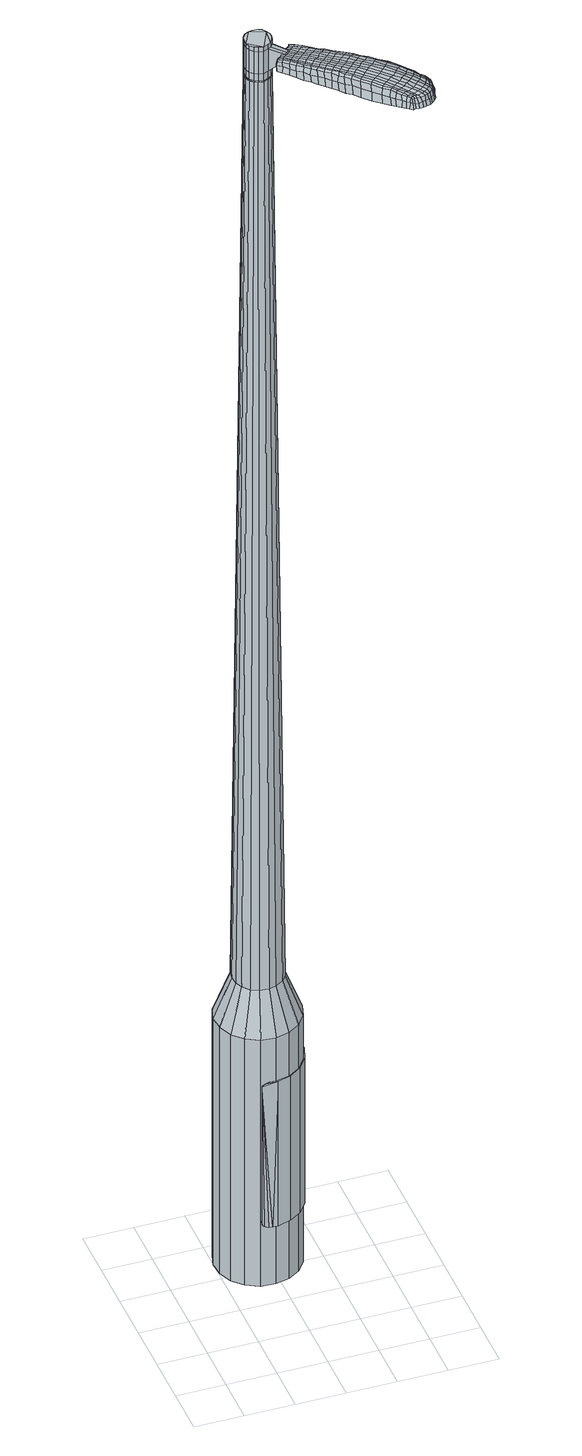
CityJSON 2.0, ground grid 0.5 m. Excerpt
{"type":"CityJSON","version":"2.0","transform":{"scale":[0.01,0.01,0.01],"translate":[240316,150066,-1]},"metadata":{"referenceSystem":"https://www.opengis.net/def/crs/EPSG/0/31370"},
"CityObjects":{
"object1":{"type":"GenericCityObject","attributes":{"cluster":932,"mean_distance_to_centroid":0.248,"new_centroid_x":240316.9,"new_centroid_y":150067.68,"mean_distance_to_camera":7.71,"H1":-1.88,"H2":2.52,"Z_final":116.33,"cluster2":-1,"proj_x":240311.65,"proj_y":150072.74,"id_line":44133,"bearing_l":43.96,"distance":7.29,"orientation":"right","G_obj":313.96},"geometry":[{"type":"MultiSurface","lod":"2","boundaries":[[[0,1,2,3]],[[1,4,5,2]],[[4,6,7,5]],[[6,8,9,7]],[[8,10,11,9]],[[10,12,13,11]],[[12,14,15,13]],[[14,16,17,15]],[[16,18,19,17]],[[18,20,21,19]],[[20,22,23,21]],[[22,24,25,23]],[[24,26,27,25]],[[26,28,29,27]],[[28,30,31,29]],[[30,32,33,31]],[[32,34,35,33]],[[34,0,3,35]],[[36,37,38,39]],[[38,40,41,42]],[[41,43,42]],[[42,44,45,46]],[[45,47,46]],[[46,48,49,50]],[[49,51,50]],[[42,46,50,38]],[[50,52,39,38]],[[53,36,39]],[[2,5,7,35]],[[7,9,11,15]],[[11,13,15]],[[15,17,19,23]],[[19,21,23]],[[23,25,27,31]],[[27,29,31]],[[15,23,31,7]],[[31,33,35,7]],[[3,2,35]],[[1,0,54,55]],[[0,34,56,54]],[[34,32,57,56]],[[32,30,58,57]],[[30,28,59,58]],[[28,26,60,59]],[[26,24,61,60]],[[24,22,62,61]],[[22,20,63,62]],[[20,18,64,63]],[[18,16,65,64]],[[16,14,66,65]],[[14,12,67,66]],[[12,10,68,67]],[[10,8,69,68]],[[8,6,70,69]],[[6,4,71,70]],[[4,1,55,71]],[[55,54,72,73]],[[54,56,74,72]],[[56,57,75,74]],[[57,58,76,75]],[[58,59,77,76]],[[59,60,78,77]],[[60,61,79,78]],[[61,62,80,79]],[[62,63,81,80]],[[63,64,82,81]],[[64,65,83,82]],[[65,66,84,83]],[[66,67,85,84]],[[67,68,86,85]],[[68,69,87,86]],[[69,70,88,87]],[[70,71,89,88]],[[71,55,73,89]],[[90,91,92,93]],[[74,94,91,90]],[[75,95,94,74]],[[76,96,95,75]],[[77,97,96,76]],[[98,99,97,77]],[[100,101,99,98]],[[80,102,101,100]],[[81,103,102,80]],[[104,105,103,81]],[[106,107,105,104]],[[84,108,107,106]],[[109,110,108,84]],[[111,112,110,109]],[[113,114,112,111]],[[115,116,114,113]],[[117,118,116,115]],[[93,92,118,117]],[[119,120,121,122]],[[123,119,122,124]],[[125,123,124,126]],[[127,125,126,128]],[[129,127,128,130]],[[131,129,130,132]],[[133,131,132,134]],[[135,133,134,136]],[[137,135,136,138]],[[139,137,138,140]],[[141,139,140,142]],[[143,141,142,144]],[[145,143,144,146]],[[147,145,146,148]],[[149,147,148,150]],[[151,149,150,152]],[[73,72,90,93]],[[72,74,90]],[[78,98,77]],[[78,79,100,98]],[[79,80,100]],[[82,104,81]],[[82,83,106,104]],[[83,84,106]],[[85,109,84]],[[85,86,111,109]],[[86,87,113,111]],[[87,88,115,113]],[[88,89,117,115]],[[89,73,93,117]],[[153,154,92,91]],[[154,155,118,92]],[[155,156,116,118]],[[156,157,114,116]],[[157,158,112,114]],[[158,159,110,112]],[[159,108,110]],[[160,107,108]],[[160,161,105,107]],[[161,103,105]],[[162,101,102]],[[162,163,99,101]],[[163,97,99]],[[153,91,94]],[[39,52,151,164]],[[154,153,165,152]],[[53,39,164,120]],[[153,94,121,165]],[[36,53,120,119]],[[94,95,122,121]],[[37,36,119,123]],[[95,96,124,122]],[[38,37,123,125]],[[96,97,126,124]],[[40,38,125,127]],[[97,163,128,126]],[[41,40,127,129]],[[163,162,130,128]],[[43,41,129,131]],[[162,102,132,130]],[[42,43,131,133]],[[102,103,134,132]],[[44,42,133,135]],[[103,161,136,134]],[[45,44,135,137]],[[161,160,138,136]],[[47,45,137,139]],[[160,108,140,138]],[[46,47,139,141]],[[108,159,142,140]],[[48,46,141,143]],[[159,158,144,142]],[[49,48,143,145]],[[158,157,146,144]],[[51,49,145,147]],[[157,156,148,146]],[[50,51,147,149]],[[156,155,150,148]],[[52,50,149,151]],[[155,154,152,150]],[[151,152,166,167]],[[152,165,168,166]],[[165,121,169,168]],[[121,120,170,169]],[[120,164,171,170]],[[164,151,167,171]],[[172,173,174,175]],[[176,172,175,177]],[[172,176,178,179]],[[173,172,179,180]],[[181,182,183,184]],[[185,181,184,186]],[[181,185,187,188]],[[182,181,188,189]],[[190,191,192,193]],[[194,190,193,195]],[[190,194,196,197]],[[191,190,197,198]],[[199,200,201,202]],[[203,199,202,204]],[[199,203,205,206]],[[200,199,206,207]],[[208,209,210,211]],[[212,208,211,213]],[[208,212,214,215]],[[209,208,215,216]],[[217,218,219,220]],[[221,217,220,222]],[[217,221,223,224]],[[218,217,224,225]],[[226,227,228,229]],[[218,226,229,219]],[[226,218,225,230]],[[227,226,230,231]],[[232,233,234,235]],[[227,232,235,228]],[[232,227,231,236]],[[233,232,236,237]],[[238,176,177,239]],[[233,238,239,234]],[[238,233,237,240]],[[176,238,240,178]],[[241,242,243,244]],[[245,241,244,246]],[[241,245,247,248]],[[242,241,248,249]],[[250,251,252,253]],[[242,250,253,243]],[[250,242,249,254]],[[251,250,254,255]],[[256,257,258,259]],[[251,256,259,252]],[[256,251,255,260]],[[257,256,260,261]],[[262,263,264,265]],[[257,262,265,258]],[[262,257,261,266]],[[263,262,266,267]],[[268,173,180,269]],[[263,268,269,264]],[[268,263,267,270]],[[173,268,270,174]],[[271,272,273,274]],[[275,271,274,276]],[[271,275,277,278]],[[272,271,278,279]],[[280,281,282,283]],[[272,280,283,273]],[[280,272,279,284]],[[281,280,284,285]],[[286,287,288,289]],[[281,286,289,282]],[[286,281,285,290]],[[287,286,290,291]],[[292,185,186,293]],[[287,292,293,288]],[[292,287,291,294]],[[185,292,294,187]],[[295,296,297,298]],[[299,295,298,300]],[[295,299,301,302]],[[296,295,302,303]],[[304,305,306,307]],[[296,304,307,297]],[[304,296,303,308]],[[305,304,308,309]],[[310,311,312,313]],[[305,310,313,306]],[[310,305,309,314]],[[311,310,314,315]],[[316,317,318,319]],[[311,316,319,312]],[[316,311,315,320]],[[317,316,320,321]],[[322,182,189,323]],[[317,322,323,318]],[[322,317,321,324]],[[182,322,324,183]],[[325,211,210,326]],[[327,325,326,328]],[[325,327,329,330]],[[211,325,330,213]],[[331,327,328,332]],[[333,331,332,334]],[[331,333,335,336]],[[327,331,336,329]],[[337,333,334,338]],[[339,337,338,340]],[[337,339,341,342]],[[333,337,342,335]],[[343,339,340,344]],[[345,343,344,346]],[[343,345,347,348]],[[339,343,348,341]],[[349,345,346,350]],[[200,349,350,201]],[[349,200,207,351]],[[345,349,351,347]],[[352,353,198,197]],[[354,352,197,196]],[[352,354,355,356]],[[353,352,356,357]],[[358,359,357,356]],[[360,358,356,355]],[[358,360,361,362]],[[359,358,362,363]],[[364,365,363,362]],[[366,364,362,361]],[[364,366,367,368]],[[365,364,368,369]],[[370,371,369,368]],[[372,370,368,367]],[[370,372,205,203]],[[371,370,203,204]],[[373,374,375,376]],[[275,373,376,277]],[[373,275,276,377]],[[374,373,377,378]],[[379,194,195,380]],[[374,379,380,375]],[[379,374,378,381]],[[194,379,381,196]],[[382,383,384,385]],[[221,382,385,223]],[[382,221,222,386]],[[383,382,386,387]],[[388,389,390,391]],[[383,388,391,384]],[[388,383,387,392]],[[389,388,392,393]],[[394,191,198,395]],[[389,394,395,390]],[[394,389,393,396]],[[191,394,396,192]],[[397,398,399,400]],[[179,397,400,180]],[[397,179,178,401]],[[398,397,401,402]],[[403,404,405,406]],[[398,403,406,399]],[[403,398,402,407]],[[404,403,407,408]],[[409,202,201,410]],[[404,409,410,405]],[[409,404,408,411]],[[202,409,411,204]],[[412,413,414,415]],[[184,412,415,186]],[[412,184,183,416]],[[413,412,416,417]],[[418,206,205,419]],[[413,418,419,414]],[[418,413,417,420]],[[206,418,420,207]],[[421,422,423,424]],[[299,421,424,301]],[[421,299,300,425]],[[422,421,425,426]],[[427,212,213,428]],[[422,427,428,423]],[[427,422,426,429]],[[212,427,429,214]],[[430,431,432,433]],[[245,430,433,247]],[[430,245,246,434]],[[431,430,434,435]],[[436,437,438,439]],[[431,436,439,432]],[[436,431,435,440]],[[437,436,440,441]],[[442,209,216,443]],[[437,442,443,438]],[[442,437,441,444]],[[209,442,444,210]],[[445,446,435,434]],[[244,445,434,246]],[[445,244,243,447]],[[446,445,447,448]],[[449,450,441,440]],[[446,449,440,435]],[[449,446,448,451]],[[450,449,451,452]],[[453,326,210,444]],[[450,453,444,441]],[[453,450,452,454]],[[326,453,454,328]],[[455,456,457,458]],[[302,455,458,303]],[[455,302,301,424]],[[456,455,424,423]],[[459,330,329,460]],[[456,459,460,457]],[[459,456,423,428]],[[330,459,428,213]],[[461,462,448,447]],[[253,461,447,243]],[[461,253,252,463]],[[462,461,463,464]],[[465,466,452,451]],[[462,465,451,448]],[[465,462,464,467]],[[466,465,467,468]],[[469,332,328,454]],[[466,469,454,452]],[[469,466,468,470]],[[332,469,470,334]],[[471,472,473,474]],[[308,471,474,309]],[[471,308,303,458]],[[472,471,458,457]],[[475,336,335,476]],[[472,475,476,473]],[[475,472,457,460]],[[336,475,460,329]],[[477,478,464,463]],[[259,477,463,252]],[[477,259,258,479]],[[478,477,479,480]],[[481,482,468,467]],[[478,481,467,464]],[[481,478,480,483]],[[482,481,483,484]],[[485,338,334,470]],[[482,485,470,468]],[[485,482,484,486]],[[338,485,486,340]],[[487,488,489,490]],[[314,487,490,315]],[[487,314,309,474]],[[488,487,474,473]],[[491,342,341,492]],[[488,491,492,489]],[[491,488,473,476]],[[342,491,476,335]],[[493,494,480,479]],[[265,493,479,258]],[[493,265,264,495]],[[494,493,495,496]],[[497,498,484,483]],[[494,497,483,480]],[[497,494,496,499]],[[498,497,499,500]],[[501,344,340,486]],[[498,501,486,484]],[[501,498,500,502]],[[344,501,502,346]],[[503,504,505,506]],[[320,503,506,321]],[[503,320,315,490]],[[504,503,490,489]],[[507,348,347,508]],[[504,507,508,505]],[[507,504,489,492]],[[348,507,492,341]],[[509,510,496,495]],[[269,509,495,264]],[[509,269,180,400]],[[510,509,400,399]],[[511,512,500,499]],[[510,511,499,496]],[[511,510,399,406]],[[512,511,406,405]],[[513,350,346,502]],[[512,513,502,500]],[[513,512,405,410]],[[350,513,410,201]],[[514,515,417,416]],[[324,514,416,183]],[[514,324,321,506]],[[515,514,506,505]],[[516,351,207,420]],[[515,516,420,417]],[[516,515,505,508]],[[351,516,508,347]],[[517,518,378,377]],[[274,517,377,276]],[[517,274,273,519]],[[518,517,519,520]],[[521,354,196,381]],[[518,521,381,378]],[[521,518,520,522]],[[354,521,522,355]],[[523,524,525,526]],[[224,523,526,225]],[[523,224,223,385]],[[524,523,385,384]],[[527,528,529,530]],[[524,527,530,525]],[[527,524,384,391]],[[528,527,391,390]],[[531,353,357,532]],[[528,531,532,529]],[[531,528,390,395]],[[353,531,395,198]],[[533,534,520,519]],[[283,533,519,273]],[[533,283,282,535]],[[534,533,535,536]],[[537,360,355,522]],[[534,537,522,520]],[[537,534,536,538]],[[360,537,538,361]],[[539,540,541,542]],[[230,539,542,231]],[[539,230,225,526]],[[540,539,526,525]],[[543,544,545,546]],[[540,543,546,541]],[[543,540,525,530]],[[544,543,530,529]],[[547,359,363,548]],[[544,547,548,545]],[[547,544,529,532]],[[359,547,532,357]],[[549,550,536,535]],[[289,549,535,282]],[[549,289,288,551]],[[550,549,551,552]],[[553,366,361,538]],[[550,553,538,536]],[[553,550,552,554]],[[366,553,554,367]],[[555,556,557,558]],[[236,555,558,237]],[[555,236,231,542]],[[556,555,542,541]],[[559,560,561,562]],[[556,559,562,557]],[[559,556,541,546]],[[560,559,546,545]],[[563,365,369,564]],[[560,563,564,561]],[[563,560,545,548]],[[365,563,548,363]],[[565,566,552,551]],[[293,565,551,288]],[[565,293,186,415]],[[566,565,415,414]],[[567,372,367,554]],[[566,567,554,552]],[[567,566,414,419]],[[372,567,419,205]],[[568,569,402,401]],[[240,568,401,178]],[[568,240,237,558]],[[569,568,558,557]],[[570,571,408,407]],[[569,570,407,402]],[[570,569,557,562]],[[571,570,562,561]],[[572,371,204,411]],[[571,572,411,408]],[[572,571,561,564]],[[371,572,564,369]],[[573,574,575,576]],[[576,575,577,578]],[[579,577,575,580]],[[580,575,574,581]],[[582,583,584,585]],[[585,584,586,587]],[[588,586,584,589]],[[589,584,583,590]],[[591,592,593,594]],[[594,593,595,596]],[[597,595,593,598]],[[598,593,592,599]],[[600,601,602,603]],[[603,602,604,605]],[[606,604,602,607]],[[607,602,601,608]],[[609,610,611,612]],[[612,611,613,614]],[[615,613,611,616]],[[616,611,610,617]],[[618,619,620,621]],[[621,620,622,623]],[[624,622,620,625]],[[625,620,619,626]],[[627,628,629,630]],[[630,629,619,618]],[[626,619,629,631]],[[631,629,628,632]],[[633,634,635,636]],[[636,635,628,627]],[[632,628,635,637]],[[637,635,634,638]],[[578,577,639,640]],[[640,639,634,633]],[[638,634,639,641]],[[641,639,577,579]],[[642,643,644,645]],[[645,644,646,647]],[[648,646,644,649]],[[649,644,643,650]],[[651,652,653,654]],[[654,653,643,642]],[[650,643,653,655]],[[655,653,652,656]],[[657,658,659,660]],[[660,659,652,651]],[[656,652,659,661]],[[661,659,658,662]],[[663,664,665,666]],[[666,665,658,657]],[[662,658,665,667]],[[667,665,664,668]],[[581,574,669,670]],[[670,669,664,663]],[[668,664,669,671]],[[671,669,574,573]],[[672,673,674,675]],[[675,674,676,677]],[[678,676,674,679]],[[679,674,673,680]],[[681,682,683,684]],[[684,683,673,672]],[[680,673,683,685]],[[685,683,682,686]],[[687,688,689,690]],[[690,689,682,681]],[[686,682,689,691]],[[691,689,688,692]],[[587,586,693,694]],[[694,693,688,687]],[[692,688,693,695]],[[695,693,586,588]],[[696,697,698,699]],[[699,698,700,701]],[[702,700,698,703]],[[703,698,697,704]],[[705,706,707,708]],[[708,707,697,696]],[[704,697,707,709]],[[709,707,706,710]],[[711,712,713,714]],[[714,713,706,705]],[[710,706,713,715]],[[715,713,712,716]],[[717,718,719,720]],[[720,719,712,711]],[[716,712,719,721]],[[721,719,718,722]],[[590,583,723,724]],[[724,723,718,717]],[[722,718,723,725]],[[725,723,583,582]],[[609,612,726,727]],[[727,726,728,729]],[[730,728,726,731]],[[731,726,612,614]],[[729,728,732,733]],[[733,732,734,735]],[[736,734,732,737]],[[737,732,728,730]],[[735,734,738,739]],[[739,738,740,741]],[[742,740,738,743]],[[743,738,734,736]],[[741,740,744,745]],[[745,744,746,747]],[[748,746,744,749]],[[749,744,740,742]],[[747,746,750,751]],[[751,750,601,600]],[[608,601,750,752]],[[752,750,746,748]],[[599,753,754,598]],[[598,754,755,597]],[[756,755,754,757]],[[757,754,753,758]],[[758,759,760,757]],[[757,760,761,756]],[[762,761,760,763]],[[763,760,759,764]],[[764,765,766,763]],[[763,766,767,762]],[[768,767,766,769]],[[769,766,765,770]],[[770,771,772,769]],[[769,772,773,768]],[[606,773,772,604]],[[604,772,771,605]],[[774,775,776,777]],[[777,776,676,678]],[[677,676,776,778]],[[778,776,775,779]],[[596,595,780,781]],[[781,780,775,774]],[[779,775,780,782]],[[782,780,595,597]],[[783,784,785,786]],[[786,785,622,624]],[[623,622,785,787]],[[787,785,784,788]],[[789,790,791,792]],[[792,791,784,783]],[[788,784,791,793]],[[793,791,790,794]],[[599,592,795,796]],[[796,795,790,789]],[[794,790,795,797]],[[797,795,592,591]],[[798,799,800,801]],[[801,800,580,581]],[[579,580,800,802]],[[802,800,799,803]],[[804,805,806,807]],[[807,806,799,798]],[[803,799,806,808]],[[808,806,805,809]],[[600,603,810,811]],[[811,810,805,804]],[[809,805,810,812]],[[812,810,603,605]],[[813,814,815,816]],[[816,815,585,587]],[[582,585,815,817]],[[817,815,814,818]],[[606,607,819,820]],[[820,819,814,813]],[[818,814,819,821]],[[821,819,607,608]],[[822,823,824,825]],[[825,824,700,702]],[[701,700,824,826]],[[826,824,823,827]],[[614,613,828,829]],[[829,828,823,822]],[[827,823,828,830]],[[830,828,613,615]],[[831,832,648]],[[832,646,648]],[[647,646,832,833]],[[833,832,834]],[[835,836,837,838]],[[838,837,832,831]],[[834,832,837,839]],[[839,837,836,840]],[[617,610,841,842]],[[842,841,836,835]],[[840,836,841,843]],[[843,841,610,609]],[[834,844,845,833]],[[833,845,645,647]],[[642,645,845,846]],[[845,844,846]],[[840,847,848,839]],[[839,848,844,834]],[[846,844,848,849]],[[849,848,847,850]],[[609,727,167,843]],[[843,167,847,840]],[[850,847,167,851]],[[851,167,727,729]],[[852,853,854,855]],[[855,854,703,704]],[[702,703,854,825]],[[825,854,853,822]],[[730,731,856,857]],[[857,856,853,852]],[[822,853,856,829]],[[829,856,731,614]],[[858,859,846]],[[846,859,654,642]],[[651,654,859,860]],[[859,858,860]],[[850,861,862,849]],[[849,862,858,846]],[[860,858,862,863]],[[863,862,861,864]],[[729,733,865,851]],[[851,865,861,850]],[[864,861,865,866]],[[866,865,733,735]],[[867,868,869,870]],[[870,869,709,710]],[[704,709,869,855]],[[855,869,868,852]],[[736,737,871,872]],[[872,871,868,867]],[[852,868,871,857]],[[857,871,737,730]],[[873,874,860]],[[860,874,660,651]],[[657,660,874,875]],[[875,874,873,876]],[[864,877,878,863]],[[863,878,873,860]],[[876,873,878,879]],[[879,878,877,880]],[[735,739,881,866]],[[866,881,877,864]],[[880,877,881,882]],[[882,881,739,741]],[[883,884,885,886]],[[886,885,715,716]],[[710,715,885,870]],[[870,885,884,867]],[[742,743,887,888]],[[888,887,884,883]],[[867,884,887,872]],[[872,887,743,736]],[[876,889,890,875]],[[875,890,666,657]],[[663,666,890,891]],[[891,890,889,892]],[[880,893,894,879]],[[879,894,889,876]],[[892,889,894,895]],[[895,894,893,896]],[[741,745,897,882]],[[882,897,893,880]],[[896,893,897,898]],[[898,897,745,747]],[[899,900,901,902]],[[902,901,721,722]],[[716,721,901,886]],[[886,901,900,883]],[[748,749,903,904]],[[904,903,900,899]],[[883,900,903,888]],[[888,903,749,742]],[[892,905,906,891]],[[891,906,670,663]],[[581,670,906,801]],[[801,906,905,798]],[[896,907,908,895]],[[895,908,905,892]],[[798,905,908,807]],[[807,908,907,804]],[[747,751,909,898]],[[898,909,907,896]],[[804,907,909,811]],[[811,909,751,600]],[[818,910,911,817]],[[817,911,725,582]],[[722,725,911,902]],[[902,911,910,899]],[[608,752,912,821]],[[821,912,910,818]],[[899,910,912,904]],[[904,912,752,748]],[[779,913,914,778]],[[778,914,675,677]],[[672,675,914,915]],[[915,914,913,916]],[[597,755,917,782]],[[782,917,913,779]],[[916,913,917,918]],[[918,917,755,756]],[[919,920,921,922]],[[922,921,625,626]],[[624,625,921,786]],[[786,921,920,783]],[[923,924,925,926]],[[926,925,920,919]],[[783,920,925,792]],[[792,925,924,789]],[[758,753,927,928]],[[928,927,924,923]],[[789,924,927,796]],[[796,927,753,599]],[[916,929,930,915]],[[915,930,684,672]],[[681,684,930,931]],[[931,930,929,932]],[[756,761,933,918]],[[918,933,929,916]],[[932,929,933,934]],[[934,933,761,762]],[[935,936,937,938]],[[938,937,631,632]],[[626,631,937,922]],[[922,937,936,919]],[[939,940,941,942]],[[942,941,936,935]],[[919,936,941,926]],[[926,941,940,923]],[[764,759,943,944]],[[944,943,940,939]],[[923,940,943,928]],[[928,943,759,758]],[[932,945,946,931]],[[931,946,690,681]],[[687,690,946,947]],[[947,946,945,948]],[[762,767,949,934]],[[934,949,945,932]],[[948,945,949,950]],[[950,949,767,768]],[[951,952,953,954]],[[954,953,637,638]],[[632,637,953,938]],[[938,953,952,935]],[[955,956,957,958]],[[958,957,952,951]],[[935,952,957,942]],[[942,957,956,939]],[[770,765,959,960]],[[960,959,956,955]],[[939,956,959,944]],[[944,959,765,764]],[[948,961,962,947]],[[947,962,694,687]],[[587,694,962,816]],[[816,962,961,813]],[[768,773,963,950]],[[950,963,961,948]],[[813,961,963,820]],[[820,963,773,606]],[[803,964,965,802]],[[802,965,641,579]],[[638,641,965,954]],[[954,965,964,951]],[[809,966,967,808]],[[808,967,964,803]],[[951,964,967,958]],[[958,967,966,955]],[[605,771,968,812]],[[812,968,966,809]],[[955,966,968,960]],[[960,968,771,770]],[[573,576,175,174]],[[576,578,177,175]],[[588,589,188,187]],[[589,590,189,188]],[[591,594,193,192]],[[594,596,195,193]],[[615,616,215,214]],[[616,617,216,215]],[[618,621,220,219]],[[621,623,222,220]],[[627,630,229,228]],[[630,618,219,229]],[[633,636,235,234]],[[636,627,228,235]],[[578,640,239,177]],[[640,633,234,239]],[[648,649,248,247]],[[649,650,249,248]],[[650,655,254,249]],[[655,656,255,254]],[[656,661,260,255]],[[661,662,261,260]],[[662,667,266,261]],[[667,668,267,266]],[[668,671,270,267]],[[671,573,174,270]],[[678,679,278,277]],[[679,680,279,278]],[[680,685,284,279]],[[685,686,285,284]],[[686,691,290,285]],[[691,692,291,290]],[[692,695,294,291]],[[695,588,187,294]],[[696,699,298,297]],[[699,701,300,298]],[[705,708,307,306]],[[708,696,297,307]],[[711,714,313,312]],[[714,705,306,313]],[[717,720,319,318]],[[720,711,312,319]],[[590,724,323,189]],[[724,717,318,323]],[[774,777,376,375]],[[777,678,277,376]],[[596,781,380,195]],[[781,774,375,380]],[[623,787,386,222]],[[787,788,387,386]],[[788,793,392,387]],[[793,794,393,392]],[[794,797,396,393]],[[797,591,192,396]],[[701,826,425,300]],[[826,827,426,425]],[[827,830,429,426]],[[830,615,214,429]],[[831,648,433,432]],[[648,247,433]],[[835,838,439,438]],[[838,831,432,439]],[[617,842,443,216]],[[842,835,438,443]],[[969,970,971,972]],[[973,974,972,971]],[[975,976,977,978]],[[979,980,981,982]],[[970,983,984,971]],[[985,973,971,984]],[[986,975,978,987]],[[988,989,980,979]],[[983,990,991,984]],[[991,992,985,984]],[[993,986,987,994]],[[995,989,988,996]],[[990,997,998,991]],[[998,999,992,991]],[[1000,993,994,1001]],[[1002,995,996,1003]],[[1004,1005,1006,1007]],[[1008,1009,1005,1004]],[[1008,1010,1011,1009]],[[1010,1012,1013,1011]],[[1014,1015,1016,1017]],[[1018,1019,1015,1014]],[[1020,1021,1019,1018]],[[1022,1023,1021,1020]],[[1017,1006,1005,1014]],[[1014,1005,1009,1018]],[[1009,1011,1020,1018]],[[1011,1013,1022,1020]],[[978,977,974,973]],[[987,978,973,985]],[[992,994,987,985]],[[999,1001,994,992]],[[979,982,976,975]],[[988,979,975,986]],[[996,988,986,993]],[[1003,996,993,1000]],[[980,1004,1007,981]],[[989,1008,1004,980]],[[1010,1008,989,995]],[[1012,1010,995,1002]],[[1024,1025,1026,1027]],[[1026,1028,1029,1030]],[[1026,1030,1031,1032]],[[1026,1032,1027]],[[1033,1024,1027,1034]],[[1035,1034,1027,1036]],[[1037,1036,1027]],[[1038,1026,1025,1039]],[[1040,1038,1039,1041]],[[1042,1040,1041,1043]],[[1044,1042,1043,1045]],[[1046,1044,1045,1047]],[[1047,1048,1049,1050]],[[1047,1050,1051,1052]],[[1047,1052,1053,1054]],[[1053,1055,1056,1057]],[[1053,1057,1058,1059]],[[1053,1059,1054]],[[1047,1054,1046]],[[1060,1061,1025,1024]],[[1062,1063,1028,1026]],[[1064,1065,1037,1027]],[[1061,1066,1039,1025]],[[1067,1062,1026,1038]],[[1066,1068,1041,1039]],[[1069,1067,1038,1040]],[[1068,1070,1043,1041]],[[1071,1069,1040,1042]],[[1070,1072,1045,1043]],[[1073,1071,1042,1044]],[[1072,1074,1047,1045]],[[1075,1073,1044,1046]],[[1074,1076,1048,1047]],[[1077,1078,1055,1053]],[[1079,1075,1046,1054]],[[1049,1048,1076,1080]],[[1050,1049,1080,1081]],[[1051,1050,1081,1082]],[[1052,1051,1082,1083]],[[1053,1052,1083,1077]],[[1084,1060,1024,1033]],[[1085,1084,1033,1034]],[[1086,1085,1034,1035]],[[1087,1086,1035,1036]],[[1065,1087,1036,1037]],[[1029,1028,1063,1088]],[[1056,1055,1078,1089]],[[1030,1029,1088,1090]],[[1031,1030,1090,1091]],[[1032,1031,1091,1092]],[[1027,1032,1092,1064]],[[1057,1056,1089,1093]],[[1058,1057,1093,1094]],[[1059,1058,1094,1095]],[[1054,1059,1095,1079]]]}]}
},
"vertices":[
[121,137,384],[109,129,384],[109,129,96],[121,137,96],[95,126,384],[95,126,96],[80,127,384],[80,127,96],[67,134,384],[67,134,96],[57,144,384],[57,144,96],[51,158,384],[51,158,96],[50,172,384],[50,172,96],[54,186,384],[54,186,96],[63,198,384],[63,198,96],[75,207,384],[75,207,96],[89,210,384],[89,210,96],[104,208,384],[104,208,96],[117,202,384],[117,202,96],[127,191,384],[127,191,96],[133,178,384],[133,178,96],[134,163,384],[134,163,96],[130,149,384],[130,149,96],[105,166,1524],[105,171,1524],[103,175,1524],[101,158,1524],[100,179,1524],[96,181,1524],[87,180,1524],[91,181,1524],[83,178,1524],[80,174,1524],[79,165,1524],[79,169,1524],[81,160,1524],[84,157,1524],[93,154,1524],[88,155,1524],[98,156,1524],[104,162,1524],[110,150,429],[102,145,429],[115,157,429],[117,165,429],[117,174,429],[113,182,429],[107,188,429],[99,192,429],[90,193,429],[82,191,429],[75,186,429],[69,179,429],[67,170,429],[68,162,429],[71,154,429],[77,147,429],[85,144,429],[94,143,429],[101,158,1483],[98,156,1483],[104,162,1483],[105,166,1483],[105,171,1483],[103,175,1483],[100,179,1483],[96,181,1483],[91,181,1483],[87,180,1483],[83,178,1483],[80,174,1483],[79,169,1483],[79,165,1483],[81,160,1483],[84,157,1483],[88,155,1483],[93,154,1483],[101,159,1483],[101,159,1485],[97,156,1485],[97,156,1483],[104,162,1485],[105,166,1485],[105,171,1485],[103,175,1485],[100,178,1483],[100,178,1485],[96,180,1483],[96,180,1485],[91,181,1485],[87,180,1485],[83,177,1483],[83,177,1485],[81,173,1483],[81,173,1485],[79,169,1485],[80,165,1483],[80,165,1485],[81,161,1483],[81,161,1485],[85,157,1483],[85,157,1485],[89,155,1483],[89,155,1485],[93,155,1483],[93,155,1485],[105,166,1519],[104,162,1519],[104,162,1493],[105,166,1493],[105,171,1519],[105,171,1493],[103,175,1519],[103,175,1493],[100,179,1519],[100,179,1493],[96,181,1519],[96,181,1493],[91,181,1519],[91,181,1493],[87,180,1519],[87,180,1493],[83,178,1519],[83,178,1493],[80,174,1519],[80,174,1493],[79,169,1519],[79,169,1493],[79,165,1519],[79,165,1493],[81,160,1519],[81,160,1493],[84,157,1519],[84,157,1493],[88,155,1519],[88,155,1493],[93,154,1519],[93,154,1493],[98,156,1519],[98,156,1493],[101,158,1485],[98,156,1485],[93,154,1485],[88,155,1485],[84,157,1485],[81,160,1485],[79,165,1485],[80,174,1485],[83,178,1485],[96,181,1485],[100,179,1485],[101,158,1519],[101,158,1493],[112,142,1513],[112,142,1518],[114,145,1513],[117,147,1513],[117,147,1518],[114,145,1518],[152,78,1519],[147,83,1518],[147,81,1509],[152,76,1510],[158,71,1519],[157,69,1510],[158,73,1526],[152,80,1525],[147,85,1525],[180,104,1519],[175,109,1518],[173,109,1525],[178,104,1525],[186,98,1519],[184,98,1526],[188,98,1510],[182,104,1510],[177,109,1509],[218,39,1519],[215,37,1519],[216,36,1513],[219,39,1513],[220,43,1519],[221,42,1513],[219,44,1524],[217,41,1524],[214,38,1524],[166,93,1530],[161,98,1529],[159,96,1529],[164,90,1530],[173,86,1531],[170,84,1531],[176,89,1530],[169,95,1530],[164,100,1529],[110,151,1512],[108,149,1512],[109,148,1517],[111,150,1517],[112,153,1512],[113,152,1517],[113,152,1506],[111,150,1506],[109,148,1506],[194,36,1519],[191,38,1519],[191,37,1512],[193,35,1512],[196,35,1518],[196,33,1512],[196,36,1522],[195,37,1523],[192,39,1524],[188,41,1519],[183,45,1519],[183,43,1512],[187,40,1512],[188,43,1524],[184,46,1525],[179,49,1519],[173,55,1519],[173,53,1511],[179,47,1511],[180,51,1526],[174,56,1526],[166,63,1519],[165,61,1510],[166,65,1526],[104,134,1513],[109,128,1513],[109,129,1518],[104,135,1517],[100,138,1512],[101,138,1516],[100,137,1506],[103,132,1507],[108,127,1507],[113,122,1514],[118,117,1515],[119,118,1520],[114,124,1519],[113,121,1507],[118,115,1507],[123,111,1515],[128,105,1516],[128,107,1522],[124,112,1521],[123,109,1508],[128,103,1508],[133,100,1517],[138,94,1517],[138,96,1524],[133,101,1523],[133,98,1508],[137,92,1509],[142,89,1518],[143,90,1524],[142,87,1509],[220,60,1519],[218,63,1519],[217,62,1524],[219,60,1523],[221,58,1518],[220,58,1522],[223,58,1512],[222,61,1512],[220,63,1512],[215,67,1519],[211,71,1519],[210,71,1525],[214,66,1524],[217,67,1512],[213,71,1512],[208,76,1519],[202,82,1519],[201,81,1526],[206,75,1526],[209,76,1511],[204,82,1511],[194,90,1519],[192,90,1526],[196,90,1510],[126,155,1513],[131,150,1513],[133,150,1507],[127,155,1507],[121,158,1512],[122,158,1506],[121,157,1516],[124,154,1517],[130,149,1518],[137,144,1514],[142,139,1515],[144,140,1507],[138,145,1507],[135,144,1519],[141,139,1520],[148,134,1515],[153,129,1516],[155,129,1508],[149,134,1508],[146,134,1521],[151,129,1522],[159,124,1517],[164,119,1517],[166,119,1509],[160,124,1508],[157,124,1523],[162,119,1524],[169,114,1518],[171,114,1509],[168,114,1524],[115,146,1519],[113,144,1519],[120,140,1520],[118,139,1520],[122,142,1520],[117,148,1519],[125,135,1522],[123,133,1522],[130,130,1523],[128,128,1523],[133,132,1523],[127,137,1521],[136,124,1524],[134,122,1524],[141,119,1525],[139,117,1525],[143,121,1525],[138,127,1524],[146,114,1526],[144,112,1526],[151,109,1527],[149,106,1527],[154,111,1527],[148,116,1526],[156,103,1528],[154,101,1528],[159,106,1528],[215,43,1527],[212,40,1527],[217,46,1526],[214,49,1527],[212,46,1528],[209,43,1528],[207,51,1529],[204,48,1529],[210,54,1528],[205,59,1530],[202,56,1530],[199,53,1530],[197,61,1531],[194,59,1531],[200,64,1530],[193,71,1531],[191,68,1531],[188,65,1531],[182,77,1531],[179,74,1531],[185,80,1531],[222,56,1518],[222,53,1519],[223,53,1513],[223,56,1513],[221,56,1523],[221,53,1523],[222,48,1519],[222,48,1513],[220,49,1524],[198,34,1518],[201,33,1518],[200,35,1523],[198,35,1523],[198,33,1513],[201,32,1513],[205,33,1519],[208,34,1519],[208,35,1524],[204,35,1523],[205,32,1513],[209,33,1513],[212,35,1519],[211,36,1524],[213,34,1513],[153,81,1528],[155,82,1528],[150,87,1528],[148,86,1527],[159,74,1528],[161,75,1529],[157,84,1529],[159,86,1530],[154,91,1529],[152,89,1528],[163,77,1529],[165,79,1530],[162,88,1530],[157,93,1529],[168,81,1531],[177,103,1528],[175,101,1529],[181,95,1529],[183,97,1528],[171,108,1527],[170,106,1528],[172,98,1529],[179,92,1530],[167,104,1528],[119,159,1512],[118,158,1512],[118,156,1517],[119,158,1517],[120,159,1506],[119,157,1506],[115,155,1512],[116,154,1517],[116,155,1506],[100,140,1512],[101,142,1512],[101,140,1506],[100,139,1506],[101,140,1517],[102,141,1517],[103,143,1512],[105,145,1512],[105,144,1506],[103,142,1506],[104,143,1517],[106,144,1517],[106,147,1512],[107,146,1506],[107,146,1517],[105,136,1519],[106,137,1519],[110,130,1520],[111,132,1520],[107,139,1519],[109,141,1519],[112,133,1520],[114,135,1520],[111,142,1519],[116,137,1520],[123,154,1519],[122,152,1519],[127,147,1520],[129,149,1520],[119,150,1519],[125,145,1520],[115,125,1521],[116,126,1521],[119,119,1522],[121,120,1522],[117,128,1521],[119,130,1521],[122,122,1522],[124,124,1523],[121,131,1522],[126,126,1523],[134,143,1521],[133,142,1521],[138,137,1522],[139,138,1522],[130,140,1521],[135,135,1522],[124,114,1523],[126,115,1523],[129,108,1524],[131,109,1524],[127,117,1523],[129,119,1524],[132,111,1525],[134,113,1525],[131,121,1524],[137,115,1525],[145,133,1523],[143,132,1523],[149,127,1524],[150,128,1524],[141,129,1524],[146,124,1525],[134,103,1525],[135,104,1525],[139,97,1526],[140,98,1526],[137,106,1526],[139,108,1526],[142,100,1527],[144,102,1527],[142,110,1526],[147,104,1527],[156,123,1525],[154,122,1525],[159,116,1526],[161,118,1526],[151,119,1526],[157,114,1527],[144,92,1527],[145,93,1527],[147,95,1527],[149,97,1528],[152,99,1528],[166,113,1527],[165,111,1527],[162,109,1528],[219,58,1525],[219,55,1525],[217,61,1526],[217,58,1526],[218,51,1526],[216,54,1527],[196,37,1525],[199,37,1525],[196,39,1526],[193,39,1525],[202,37,1525],[206,37,1526],[203,40,1527],[199,39,1526],[209,38,1526],[206,41,1527],[213,65,1526],[213,62,1527],[210,69,1527],[209,67,1528],[212,58,1528],[207,63,1529],[190,43,1526],[192,43,1527],[187,47,1528],[185,47,1527],[195,43,1527],[198,44,1528],[193,49,1529],[190,48,1528],[201,46,1528],[196,51,1530],[205,74,1528],[204,72,1529],[200,80,1528],[199,78,1529],[202,68,1529],[196,75,1530],[181,51,1528],[183,52,1528],[177,58,1529],[175,57,1528],[185,53,1529],[188,54,1530],[182,61,1530],[179,59,1530],[191,56,1530],[185,63,1531],[191,89,1529],[190,87,1529],[187,83,1530],[167,66,1528],[169,67,1529],[171,68,1530],[174,70,1530],[177,72,1531],[148,82,1509],[149,84,1518],[153,79,1518],[153,77,1509],[159,73,1519],[159,71,1510],[159,74,1525],[154,81,1525],[149,86,1525],[171,107,1525],[173,108,1518],[178,103,1518],[177,103,1525],[184,97,1519],[183,97,1525],[186,97,1510],[180,103,1509],[175,108,1509],[214,38,1513],[214,39,1519],[216,41,1519],[217,40,1513],[218,44,1519],[219,43,1513],[217,45,1524],[215,42,1524],[213,40,1524],[159,95,1528],[162,98,1528],[167,92,1529],[164,90,1529],[173,86,1529],[171,84,1529],[175,88,1529],[169,95,1529],[164,100,1528],[111,147,1516],[110,147,1512],[112,149,1512],[112,148,1516],[114,151,1512],[115,150,1516],[115,151,1506],[113,148,1506],[110,146,1506],[192,38,1512],[192,40,1519],[195,38,1518],[195,36,1512],[197,37,1518],[196,35,1512],[197,38,1522],[196,39,1523],[193,41,1523],[184,45,1512],[185,47,1519],[189,43,1519],[189,41,1512],[189,44,1524],[185,48,1525],[175,54,1511],[175,56,1519],[180,50,1519],[180,49,1511],[181,52,1525],[175,58,1526],[167,64,1519],[167,62,1510],[167,66,1526],[110,130,1518],[110,129,1513],[105,135,1513],[106,136,1517],[102,139,1512],[103,139,1515],[102,138,1506],[105,134,1506],[110,128,1507],[120,119,1520],[120,118,1514],[115,124,1514],[115,125,1519],[115,122,1507],[120,116,1507],[130,108,1522],[130,106,1516],[125,112,1515],[125,114,1521],[124,110,1508],[129,105,1508],[140,97,1523],[139,95,1517],[134,101,1516],[135,102,1522],[134,99,1508],[139,93,1508],[144,90,1517],[144,91,1524],[144,88,1509],[215,61,1523],[217,62,1519],[218,59,1518],[217,59,1523],[219,58,1518],[218,57,1522],[221,58,1512],[220,60,1512],[218,62,1512],[209,70,1525],[210,70,1519],[214,66,1519],[212,65,1524],[215,66,1512],[212,70,1512],[199,80,1526],[201,80,1519],[206,75,1519],[205,74,1525],[208,75,1511],[203,80,1511],[193,89,1519],[191,88,1526],[195,89,1510],[131,148,1507],[130,148,1513],[124,153,1513],[126,153,1506],[120,156,1512],[122,156,1506],[120,155,1515],[123,153,1517],[129,148,1518],[143,138,1507],[141,138,1514],[135,143,1514],[137,143,1507],[134,143,1519],[139,138,1520],[154,128,1508],[152,128,1516],[146,133,1515],[148,133,1508],[145,132,1521],[150,127,1522],[165,118,1508],[163,118,1517],[157,123,1516],[159,123,1508],[156,122,1522],[161,117,1523],[168,113,1517],[170,113,1509],[166,112,1524],[116,145,1518],[114,143,1518],[120,140,1519],[119,138,1519],[123,142,1519],[118,147,1518],[126,135,1520],[124,133,1520],[131,129,1521],[129,127,1521],[133,131,1521],[128,137,1520],[136,124,1523],[134,122,1523],[141,119,1524],[139,117,1524],[143,121,1524],[138,126,1523],[146,113,1525],[144,111,1525],[151,108,1526],[149,106,1526],[154,110,1526],[149,116,1525],[157,103,1527],[154,101,1527],[159,105,1527],[211,41,1526],[214,44,1526],[216,47,1525],[213,50,1526],[211,46,1526],[209,44,1526],[204,49,1528],[207,51,1528],[209,54,1527],[204,59,1528],[202,56,1529],[199,54,1529],[194,59,1530],[197,61,1530],[199,64,1529],[193,70,1530],[191,68,1530],[188,65,1530],[179,74,1530],[182,77,1530],[184,79,1530],[221,53,1513],[220,53,1518],[220,56,1518],[221,56,1512],[219,56,1523],[219,54,1523],[219,49,1519],[220,48,1513],[218,49,1523],[200,37,1523],[201,36,1518],[198,36,1518],[198,37,1523],[198,35,1512],[201,34,1512],[207,37,1523],[208,36,1519],[204,35,1519],[204,37,1523],[204,34,1513],[208,35,1513],[211,37,1519],[210,38,1524],[212,36,1513],[151,88,1527],[155,82,1527],[154,82,1527],[150,87,1526],[160,75,1527],[161,76,1528],[155,91,1528],[160,86,1528],[157,84,1528],[153,89,1527],[163,77,1528],[166,79,1529],[162,88,1529],[157,93,1528],[168,81,1529],[181,95,1528],[175,101,1527],[176,102,1527],[182,96,1527],[171,107,1526],[170,106,1527],[172,98,1528],[178,92,1528],[167,103,1527],[119,155,1516],[119,156,1512],[120,157,1512],[120,156,1516],[121,157,1506],[120,156,1506],[117,154,1512],[117,153,1516],[118,153,1506],[103,139,1506],[102,140,1512],[103,139,1516],[104,140,1516],[106,143,1506],[106,143,1512],[104,142,1512],[104,141,1506],[105,141,1516],[107,143,1516],[108,145,1512],[108,144,1506],[109,145,1516],[107,137,1518],[106,136,1518],[111,131,1519],[110,140,1518],[108,138,1518],[113,133,1519],[115,135,1519],[117,136,1519],[127,147,1519],[122,152,1518],[123,152,1518],[128,147,1519],[120,149,1518],[125,144,1519],[116,126,1520],[116,125,1520],[121,120,1521],[120,129,1520],[118,127,1520],[123,122,1521],[125,124,1521],[122,131,1520],[127,126,1521],[138,136,1521],[133,142,1520],[134,142,1520],[139,137,1521],[130,139,1520],[136,134,1521],[126,115,1522],[126,114,1522],[130,109,1523],[131,109,1523],[130,118,1522],[128,116,1522],[133,111,1523],[135,113,1524],[132,120,1523],[137,115,1524],[149,126,1523],[144,131,1522],[144,132,1522],[150,127,1523],[141,129,1522],[146,124,1523],[136,104,1524],[135,103,1524],[140,98,1525],[141,98,1525],[140,107,1525],[138,105,1524],[143,100,1525],[145,102,1526],[142,109,1525],[147,104,1526],[159,116,1525],[154,121,1524],[155,122,1524],[160,117,1525],[151,118,1524],[157,113,1525],[146,93,1526],[145,92,1526],[150,97,1527],[148,95,1526],[152,99,1527],[165,111,1526],[166,112,1526],[162,108,1526],[217,55,1524],[217,58,1524],[215,60,1525],[216,58,1525],[217,51,1525],[215,54,1525],[196,40,1525],[199,38,1524],[197,39,1524],[194,41,1525],[203,41,1526],[205,38,1525],[202,38,1524],[199,40,1525],[208,40,1525],[206,42,1526],[212,62,1526],[212,64,1526],[208,69,1526],[208,67,1527],[211,58,1526],[206,63,1527],[188,48,1527],[192,44,1526],[190,44,1526],[186,48,1526],[193,50,1528],[198,45,1527],[195,44,1526],[190,49,1527],[201,47,1527],[196,52,1528],[204,72,1527],[204,73,1527],[199,79,1527],[198,78,1528],[202,68,1528],[196,74,1529],[177,58,1528],[183,53,1527],[182,52,1527],[176,58,1527],[183,61,1529],[189,55,1529],[186,54,1528],[180,60,1528],[192,57,1529],[185,63,1530],[190,86,1528],[190,88,1528],[187,83,1529],[169,67,1528],[168,67,1528],[174,70,1529],[172,68,1529],[177,72,1530],[102,138,1508],[107,143,1508],[128,118,1509],[123,113,1509],[143,102,1510],[137,96,1510],[170,73,1512],[163,67,1512],[151,80,1511],[157,86,1511],[182,60,1513],[192,51,1514],[185,45,1514],[176,54,1513],[111,147,1508],[134,124,1509],[149,108,1510],[176,80,1512],[164,93,1511],[189,67,1513],[198,57,1514],[116,152,1508],[140,129,1509],[155,114,1510],[183,86,1512],[171,99,1511],[205,63,1514],[196,73,1513],[121,157,1508],[145,135,1509],[161,120,1510],[190,93,1512],[177,106,1511],[211,70,1514],[202,80,1513],[202,42,1514],[206,39,1514],[201,34,1514],[195,36,1514],[208,48,1514],[211,44,1514],[214,53,1514],[216,49,1514],[220,59,1514],[221,54,1514],[211,38,1515],[216,38,1515],[215,37,1515],[208,35,1515],[214,41,1515],[216,39,1515],[217,44,1515],[217,39,1515],[220,47,1515],[218,40,1515],[133,181,334],[135,177,334],[135,177,165],[129,191,171],[133,181,165],[132,185,165],[131,187,166],[130,189,167],[129,190,169],[132,185,334],[131,187,333],[130,189,332],[129,190,331],[129,191,328],[136,163,165],[136,163,334],[131,148,165],[131,148,334],[122,136,165],[122,136,334],[110,128,165],[110,128,334],[96,124,165],[96,124,334],[91,124,334],[87,125,334],[85,125,333],[83,125,332],[81,125,331],[81,125,328],[91,124,165],[81,125,171],[81,125,169],[83,125,167],[85,125,166],[87,125,165],[131,180,334],[132,176,334],[132,176,165],[131,180,165],[126,189,171],[126,189,328],[133,163,334],[133,163,165],[129,150,334],[129,150,165],[120,138,334],[120,138,165],[109,130,334],[109,130,165],[95,127,334],[95,127,165],[92,127,334],[81,128,328],[81,128,171],[92,127,165],[88,128,334],[85,128,333],[83,128,332],[82,128,331],[129,183,334],[128,186,333],[127,188,332],[127,189,331],[129,183,165],[82,128,169],[128,186,166],[127,188,167],[127,189,169],[83,128,167],[85,128,166],[88,128,165]
]}
